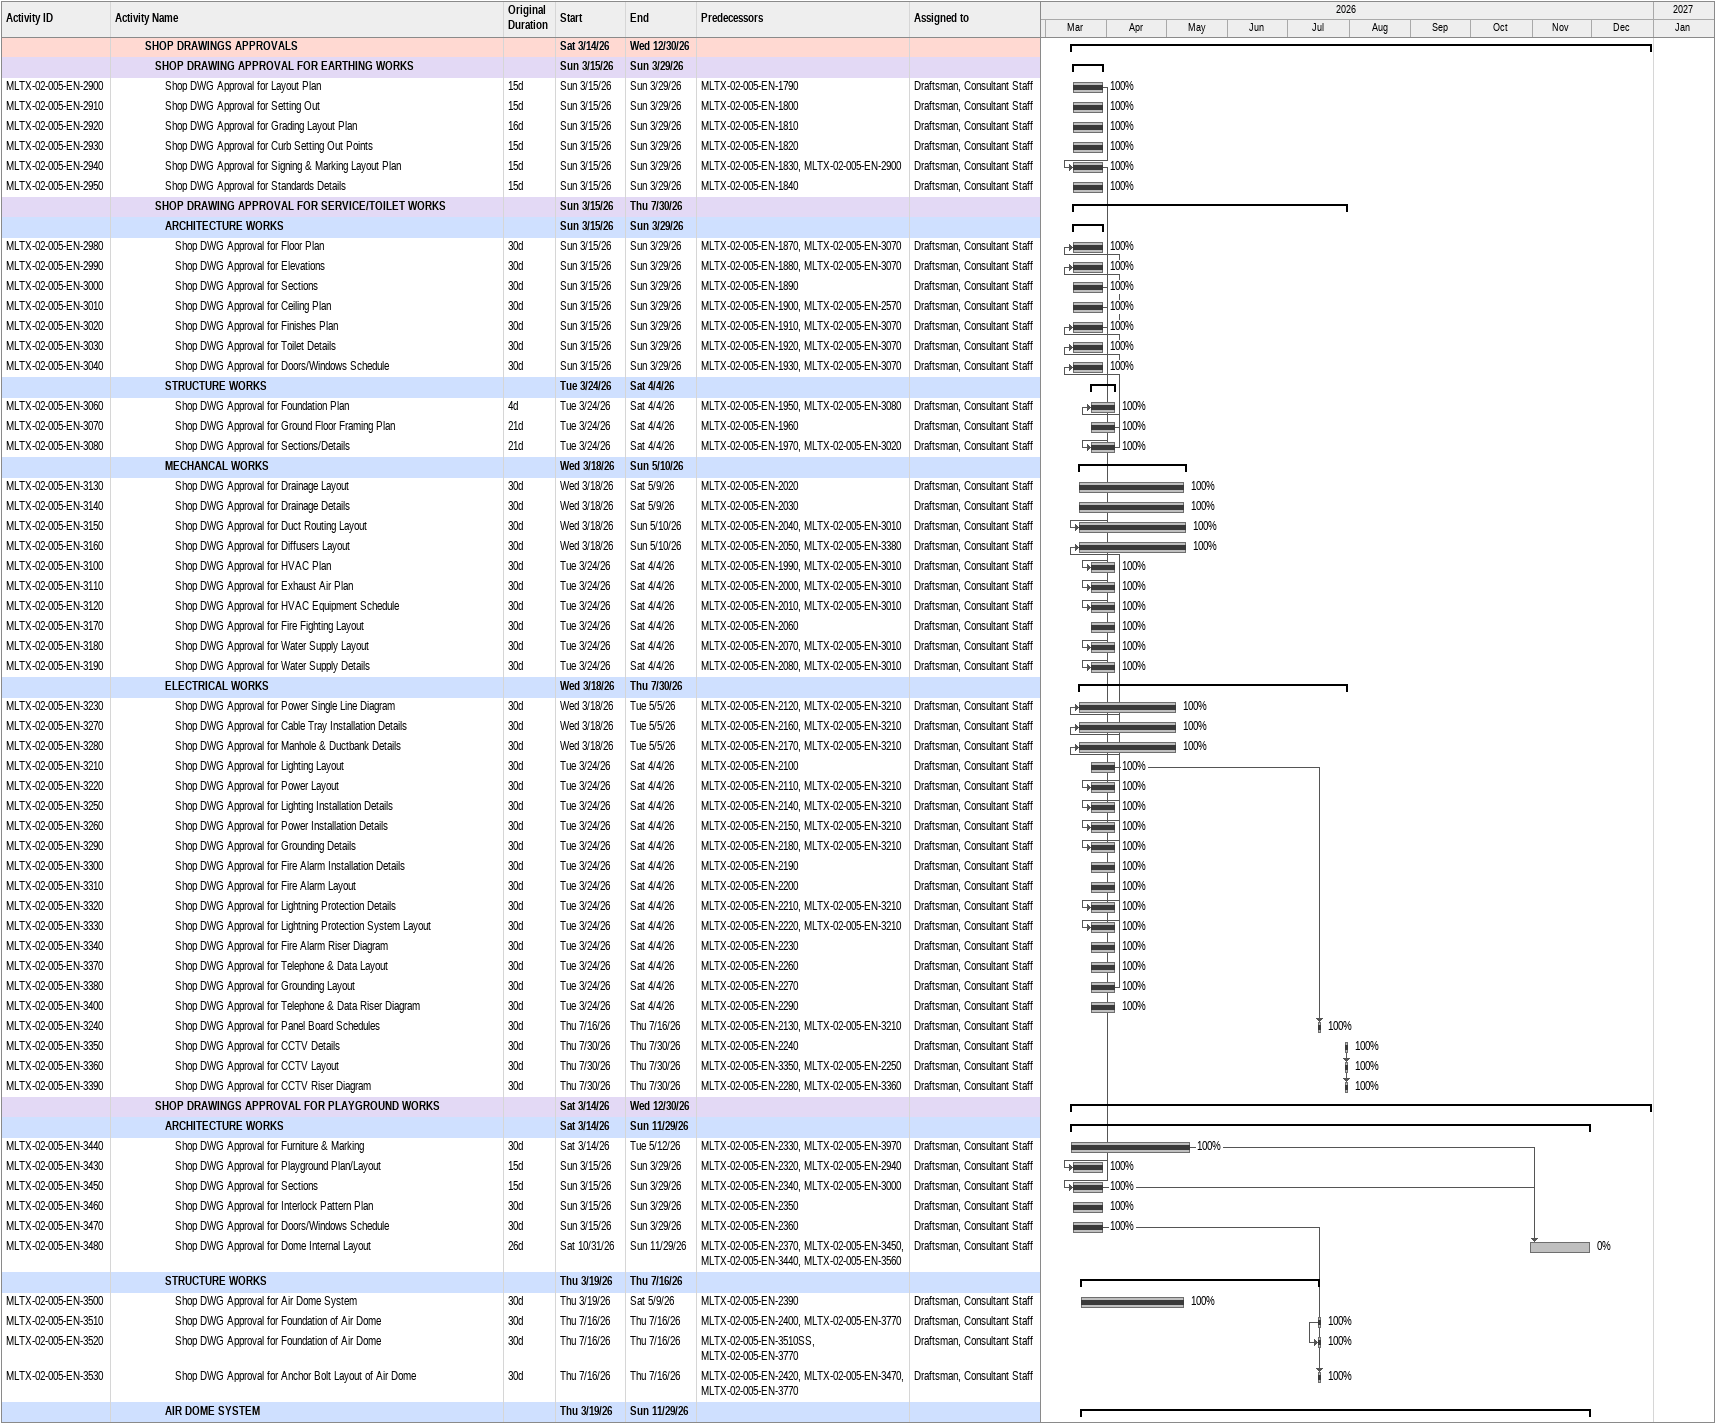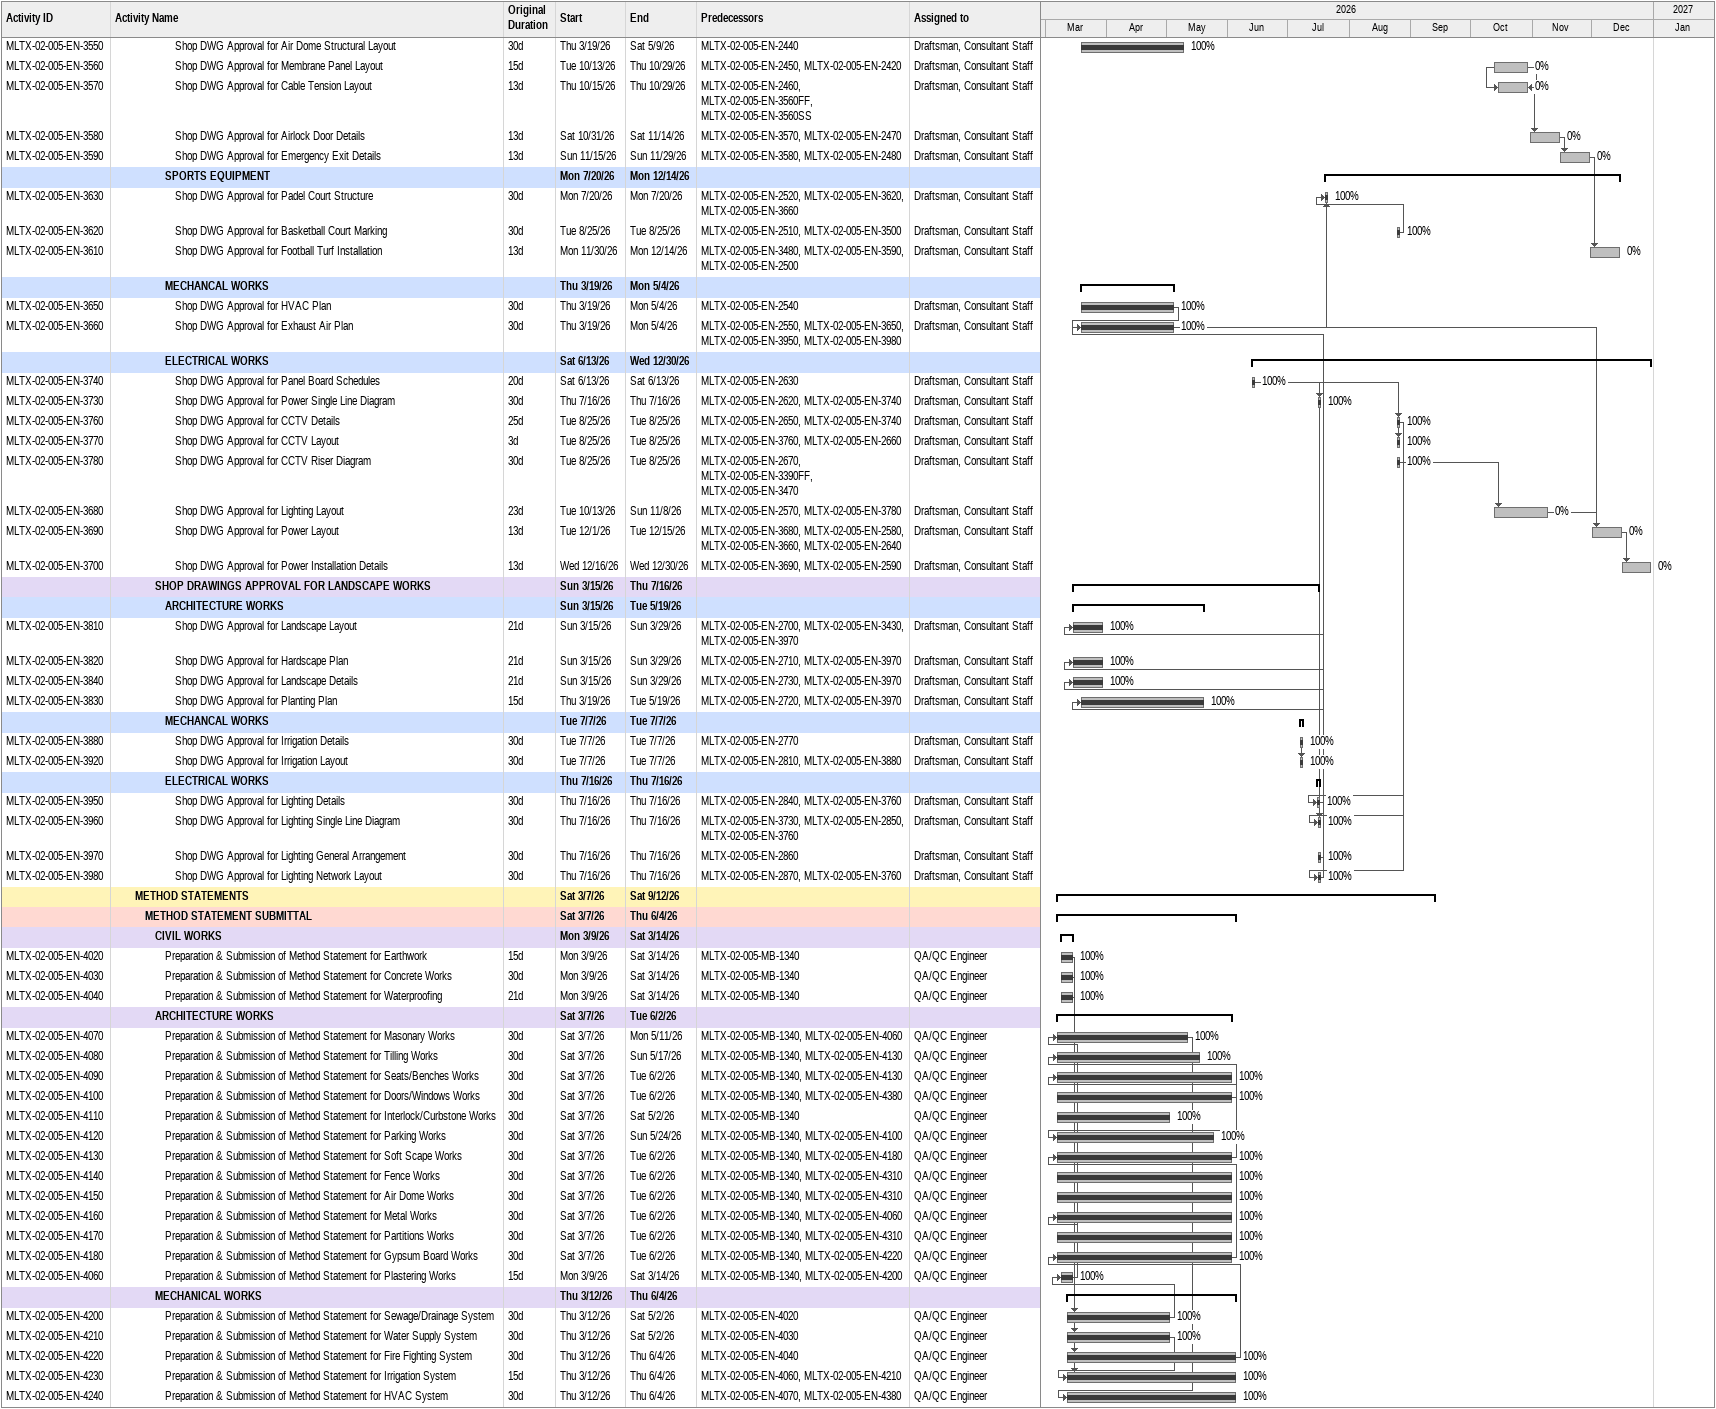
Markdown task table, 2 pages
| ID | Level | Task | Original duration | Start | Finish | Predecessors | Resources | % complete |
|---|---|---|---|---|---|---|---|---|
|  | 4 | **SHOP DRAWINGS APPROVALS** |  | 2026-03-14 | 2026-12-30 |  |  |  |
|  | 5 | **SHOP DRAWING APPROVAL FOR EARTHING WORKS** |  | 2026-03-15 | 2026-03-29 |  |  |  |
| MLTX-02-005-EN-2900 | 6 | Shop DWG Approval for Layout Plan | 15d | 2026-03-15 | 2026-03-29 | MLTX-02-005-EN-1790 | Draftsman, Consultant Staff | 100 |
| MLTX-02-005-EN-2910 | 6 | Shop DWG Approval for Setting Out | 15d | 2026-03-15 | 2026-03-29 | MLTX-02-005-EN-1800 | Draftsman, Consultant Staff | 100 |
| MLTX-02-005-EN-2920 | 6 | Shop DWG Approval for Grading Layout Plan | 16d | 2026-03-15 | 2026-03-29 | MLTX-02-005-EN-1810 | Draftsman, Consultant Staff | 100 |
| MLTX-02-005-EN-2930 | 6 | Shop DWG Approval for Curb Setting Out Points | 15d | 2026-03-15 | 2026-03-29 | MLTX-02-005-EN-1820 | Draftsman, Consultant Staff | 100 |
| MLTX-02-005-EN-2940 | 6 | Shop DWG Approval for Signing & Marking Layout Plan | 15d | 2026-03-15 | 2026-03-29 | MLTX-02-005-EN-1830, MLTX-02-005-EN-2900 | Draftsman, Consultant Staff | 100 |
| MLTX-02-005-EN-2950 | 6 | Shop DWG Approval for Standards Details | 15d | 2026-03-15 | 2026-03-29 | MLTX-02-005-EN-1840 | Draftsman, Consultant Staff | 100 |
|  | 5 | **SHOP DRAWING APPROVAL FOR SERVICE/TOILET WORKS** |  | 2026-03-15 | 2026-07-30 |  |  |  |
|  | 6 | **ARCHITECTURE WORKS** |  | 2026-03-15 | 2026-03-29 |  |  |  |
| MLTX-02-005-EN-2980 | 7 | Shop DWG Approval for Floor Plan | 30d | 2026-03-15 | 2026-03-29 | MLTX-02-005-EN-1870, MLTX-02-005-EN-3070 | Draftsman, Consultant Staff | 100 |
| MLTX-02-005-EN-2990 | 7 | Shop DWG Approval for Elevations | 30d | 2026-03-15 | 2026-03-29 | MLTX-02-005-EN-1880, MLTX-02-005-EN-3070 | Draftsman, Consultant Staff | 100 |
| MLTX-02-005-EN-3000 | 7 | Shop DWG Approval for Sections | 30d | 2026-03-15 | 2026-03-29 | MLTX-02-005-EN-1890 | Draftsman, Consultant Staff | 100 |
| MLTX-02-005-EN-3010 | 7 | Shop DWG Approval for Ceiling Plan | 30d | 2026-03-15 | 2026-03-29 | MLTX-02-005-EN-1900, MLTX-02-005-EN-2570 | Draftsman, Consultant Staff | 100 |
| MLTX-02-005-EN-3020 | 7 | Shop DWG Approval for Finishes Plan | 30d | 2026-03-15 | 2026-03-29 | MLTX-02-005-EN-1910, MLTX-02-005-EN-3070 | Draftsman, Consultant Staff | 100 |
| MLTX-02-005-EN-3030 | 7 | Shop DWG Approval for Toilet Details | 30d | 2026-03-15 | 2026-03-29 | MLTX-02-005-EN-1920, MLTX-02-005-EN-3070 | Draftsman, Consultant Staff | 100 |
| MLTX-02-005-EN-3040 | 7 | Shop DWG Approval for Doors/Windows Schedule | 30d | 2026-03-15 | 2026-03-29 | MLTX-02-005-EN-1930, MLTX-02-005-EN-3070 | Draftsman, Consultant Staff | 100 |
|  | 6 | **STRUCTURE WORKS** |  | 2026-03-24 | 2026-04-04 |  |  |  |
| MLTX-02-005-EN-3060 | 7 | Shop DWG Approval for Foundation Plan | 4d | 2026-03-24 | 2026-04-04 | MLTX-02-005-EN-1950, MLTX-02-005-EN-3080 | Draftsman, Consultant Staff | 100 |
| MLTX-02-005-EN-3070 | 7 | Shop DWG Approval for Ground Floor Framing Plan | 21d | 2026-03-24 | 2026-04-04 | MLTX-02-005-EN-1960 | Draftsman, Consultant Staff | 100 |
| MLTX-02-005-EN-3080 | 7 | Shop DWG Approval for Sections/Details | 21d | 2026-03-24 | 2026-04-04 | MLTX-02-005-EN-1970, MLTX-02-005-EN-3020 | Draftsman, Consultant Staff | 100 |
|  | 6 | **MECHANCAL WORKS** |  | 2026-03-18 | 2026-05-10 |  |  |  |
| MLTX-02-005-EN-3130 | 7 | Shop DWG Approval for Drainage Layout | 30d | 2026-03-18 | 2026-05-09 | MLTX-02-005-EN-2020 | Draftsman, Consultant Staff | 100 |
| MLTX-02-005-EN-3140 | 7 | Shop DWG Approval for Drainage Details | 30d | 2026-03-18 | 2026-05-09 | MLTX-02-005-EN-2030 | Draftsman, Consultant Staff | 100 |
| MLTX-02-005-EN-3150 | 7 | Shop DWG Approval for Duct Routing Layout | 30d | 2026-03-18 | 2026-05-10 | MLTX-02-005-EN-2040, MLTX-02-005-EN-3010 | Draftsman, Consultant Staff | 100 |
| MLTX-02-005-EN-3160 | 7 | Shop DWG Approval for Diffusers Layout | 30d | 2026-03-18 | 2026-05-10 | MLTX-02-005-EN-2050, MLTX-02-005-EN-3380 | Draftsman, Consultant Staff | 100 |
| MLTX-02-005-EN-3100 | 7 | Shop DWG Approval for HVAC Plan | 30d | 2026-03-24 | 2026-04-04 | MLTX-02-005-EN-1990, MLTX-02-005-EN-3010 | Draftsman, Consultant Staff | 100 |
| MLTX-02-005-EN-3110 | 7 | Shop DWG Approval for Exhaust Air Plan | 30d | 2026-03-24 | 2026-04-04 | MLTX-02-005-EN-2000, MLTX-02-005-EN-3010 | Draftsman, Consultant Staff | 100 |
| MLTX-02-005-EN-3120 | 7 | Shop DWG Approval for HVAC Equipment Schedule | 30d | 2026-03-24 | 2026-04-04 | MLTX-02-005-EN-2010, MLTX-02-005-EN-3010 | Draftsman, Consultant Staff | 100 |
| MLTX-02-005-EN-3170 | 7 | Shop DWG Approval for Fire Fighting Layout | 30d | 2026-03-24 | 2026-04-04 | MLTX-02-005-EN-2060 | Draftsman, Consultant Staff | 100 |
| MLTX-02-005-EN-3180 | 7 | Shop DWG Approval for Water Supply Layout | 30d | 2026-03-24 | 2026-04-04 | MLTX-02-005-EN-2070, MLTX-02-005-EN-3010 | Draftsman, Consultant Staff | 100 |
| MLTX-02-005-EN-3190 | 7 | Shop DWG Approval for Water Supply Details | 30d | 2026-03-24 | 2026-04-04 | MLTX-02-005-EN-2080, MLTX-02-005-EN-3010 | Draftsman, Consultant Staff | 100 |
|  | 6 | **ELECTRICAL WORKS** |  | 2026-03-18 | 2026-07-30 |  |  |  |
| MLTX-02-005-EN-3230 | 7 | Shop DWG Approval for Power Single Line Diagram | 30d | 2026-03-18 | 2026-05-05 | MLTX-02-005-EN-2120, MLTX-02-005-EN-3210 | Draftsman, Consultant Staff | 100 |
| MLTX-02-005-EN-3270 | 7 | Shop DWG Approval for Cable Tray Installation Details | 30d | 2026-03-18 | 2026-05-05 | MLTX-02-005-EN-2160, MLTX-02-005-EN-3210 | Draftsman, Consultant Staff | 100 |
| MLTX-02-005-EN-3280 | 7 | Shop DWG Approval for Manhole & Ductbank Details | 30d | 2026-03-18 | 2026-05-05 | MLTX-02-005-EN-2170, MLTX-02-005-EN-3210 | Draftsman, Consultant Staff | 100 |
| MLTX-02-005-EN-3210 | 7 | Shop DWG Approval for Lighting Layout | 30d | 2026-03-24 | 2026-04-04 | MLTX-02-005-EN-2100 | Draftsman, Consultant Staff | 100 |
| MLTX-02-005-EN-3220 | 7 | Shop DWG Approval for Power Layout | 30d | 2026-03-24 | 2026-04-04 | MLTX-02-005-EN-2110, MLTX-02-005-EN-3210 | Draftsman, Consultant Staff | 100 |
| MLTX-02-005-EN-3250 | 7 | Shop DWG Approval for Lighting Installation Details | 30d | 2026-03-24 | 2026-04-04 | MLTX-02-005-EN-2140, MLTX-02-005-EN-3210 | Draftsman, Consultant Staff | 100 |
| MLTX-02-005-EN-3260 | 7 | Shop DWG Approval for Power Installation Details | 30d | 2026-03-24 | 2026-04-04 | MLTX-02-005-EN-2150, MLTX-02-005-EN-3210 | Draftsman, Consultant Staff | 100 |
| MLTX-02-005-EN-3290 | 7 | Shop DWG Approval for Grounding Details | 30d | 2026-03-24 | 2026-04-04 | MLTX-02-005-EN-2180, MLTX-02-005-EN-3210 | Draftsman, Consultant Staff | 100 |
| MLTX-02-005-EN-3300 | 7 | Shop DWG Approval for Fire Alarm Installation Details | 30d | 2026-03-24 | 2026-04-04 | MLTX-02-005-EN-2190 | Draftsman, Consultant Staff | 100 |
| MLTX-02-005-EN-3310 | 7 | Shop DWG Approval for Fire Alarm Layout | 30d | 2026-03-24 | 2026-04-04 | MLTX-02-005-EN-2200 | Draftsman, Consultant Staff | 100 |
| MLTX-02-005-EN-3320 | 7 | Shop DWG Approval for Lightning Protection Details | 30d | 2026-03-24 | 2026-04-04 | MLTX-02-005-EN-2210, MLTX-02-005-EN-3210 | Draftsman, Consultant Staff | 100 |
| MLTX-02-005-EN-3330 | 7 | Shop DWG Approval for Lightning Protection System Layout | 30d | 2026-03-24 | 2026-04-04 | MLTX-02-005-EN-2220, MLTX-02-005-EN-3210 | Draftsman, Consultant Staff | 100 |
| MLTX-02-005-EN-3340 | 7 | Shop DWG Approval for Fire Alarm Riser Diagram | 30d | 2026-03-24 | 2026-04-04 | MLTX-02-005-EN-2230 | Draftsman, Consultant Staff | 100 |
| MLTX-02-005-EN-3370 | 7 | Shop DWG Approval for Telephone & Data Layout | 30d | 2026-03-24 | 2026-04-04 | MLTX-02-005-EN-2260 | Draftsman, Consultant Staff | 100 |
| MLTX-02-005-EN-3380 | 7 | Shop DWG Approval for Grounding Layout | 30d | 2026-03-24 | 2026-04-04 | MLTX-02-005-EN-2270 | Draftsman, Consultant Staff | 100 |
| MLTX-02-005-EN-3400 | 7 | Shop DWG Approval for Telephone & Data Riser Diagram | 30d | 2026-03-24 | 2026-04-04 | MLTX-02-005-EN-2290 | Draftsman, Consultant Staff | 100 |
| MLTX-02-005-EN-3240 | 7 | Shop DWG Approval for Panel Board Schedules | 30d | 2026-07-16 | 2026-07-16 | MLTX-02-005-EN-2130, MLTX-02-005-EN-3210 | Draftsman, Consultant Staff | 100 |
| MLTX-02-005-EN-3350 | 7 | Shop DWG Approval for CCTV Details | 30d | 2026-07-30 | 2026-07-30 | MLTX-02-005-EN-2240 | Draftsman, Consultant Staff | 100 |
| MLTX-02-005-EN-3360 | 7 | Shop DWG Approval for CCTV Layout | 30d | 2026-07-30 | 2026-07-30 | MLTX-02-005-EN-3350, MLTX-02-005-EN-2250 | Draftsman, Consultant Staff | 100 |
| MLTX-02-005-EN-3390 | 7 | Shop DWG Approval for CCTV Riser Diagram | 30d | 2026-07-30 | 2026-07-30 | MLTX-02-005-EN-2280, MLTX-02-005-EN-3360 | Draftsman, Consultant Staff | 100 |
|  | 5 | **SHOP DRAWINGS APPROVAL FOR PLAYGROUND WORKS** |  | 2026-03-14 | 2026-12-30 |  |  |  |
|  | 6 | **ARCHITECTURE WORKS** |  | 2026-03-14 | 2026-11-29 |  |  |  |
| MLTX-02-005-EN-3440 | 7 | Shop DWG Approval for Furniture & Marking | 30d | 2026-03-14 | 2026-05-12 | MLTX-02-005-EN-2330, MLTX-02-005-EN-3970 | Draftsman, Consultant Staff | 100 |
| MLTX-02-005-EN-3430 | 7 | Shop DWG Approval for Playground Plan/Layout | 15d | 2026-03-15 | 2026-03-29 | MLTX-02-005-EN-2320, MLTX-02-005-EN-2940 | Draftsman, Consultant Staff | 100 |
| MLTX-02-005-EN-3450 | 7 | Shop DWG Approval for Sections | 15d | 2026-03-15 | 2026-03-29 | MLTX-02-005-EN-2340, MLTX-02-005-EN-3000 | Draftsman, Consultant Staff | 100 |
| MLTX-02-005-EN-3460 | 7 | Shop DWG Approval for Interlock Pattern Plan | 30d | 2026-03-15 | 2026-03-29 | MLTX-02-005-EN-2350 | Draftsman, Consultant Staff | 100 |
| MLTX-02-005-EN-3470 | 7 | Shop DWG Approval for Doors/Windows Schedule | 30d | 2026-03-15 | 2026-03-29 | MLTX-02-005-EN-2360 | Draftsman, Consultant Staff | 100 |
| MLTX-02-005-EN-3480 | 7 | Shop DWG Approval for Dome Internal Layout | 26d | 2026-10-31 | 2026-11-29 | MLTX-02-005-EN-2370, MLTX-02-005-EN-3450, MLTX-02-005-EN-3440, MLTX-02-005-EN-3560 | Draftsman, Consultant Staff | 0 |
|  | 6 | **STRUCTURE WORKS** |  | 2026-03-19 | 2026-07-16 |  |  |  |
| MLTX-02-005-EN-3500 | 7 | Shop DWG Approval for Air Dome System | 30d | 2026-03-19 | 2026-05-09 | MLTX-02-005-EN-2390 | Draftsman, Consultant Staff | 100 |
| MLTX-02-005-EN-3510 | 7 | Shop DWG Approval for Foundation of Air Dome | 30d | 2026-07-16 | 2026-07-16 | MLTX-02-005-EN-2400, MLTX-02-005-EN-3770 | Draftsman, Consultant Staff | 100 |
| MLTX-02-005-EN-3520 | 7 | Shop DWG Approval for Foundation of Air Dome | 30d | 2026-07-16 | 2026-07-16 | MLTX-02-005-EN-3510SS, MLTX-02-005-EN-3770 | Draftsman, Consultant Staff | 100 |
| MLTX-02-005-EN-3530 | 7 | Shop DWG Approval for Anchor Bolt Layout of Air Dome | 30d | 2026-07-16 | 2026-07-16 | MLTX-02-005-EN-2420, MLTX-02-005-EN-3470, MLTX-02-005-EN-3770 | Draftsman, Consultant Staff | 100 |
|  | 6 | **AIR DOME SYSTEM** |  | 2026-03-19 | 2026-11-29 |  |  |  |
| MLTX-02-005-EN-3550 | 7 | Shop DWG Approval for Air Dome Structural Layout | 30d | 2026-03-19 | 2026-05-09 | MLTX-02-005-EN-2440 | Draftsman, Consultant Staff | 100 |
| MLTX-02-005-EN-3560 | 7 | Shop DWG Approval for Membrane Panel Layout | 15d | 2026-10-13 | 2026-10-29 | MLTX-02-005-EN-2450, MLTX-02-005-EN-2420 | Draftsman, Consultant Staff | 0 |
| MLTX-02-005-EN-3570 | 7 | Shop DWG Approval for Cable Tension Layout | 13d | 2026-10-15 | 2026-10-29 | MLTX-02-005-EN-2460, MLTX-02-005-EN-3560FF, MLTX-02-005-EN-3560SS | Draftsman, Consultant Staff | 0 |
| MLTX-02-005-EN-3580 | 7 | Shop DWG Approval for Airlock Door Details | 13d | 2026-10-31 | 2026-11-14 | MLTX-02-005-EN-3570, MLTX-02-005-EN-2470 | Draftsman, Consultant Staff | 0 |
| MLTX-02-005-EN-3590 | 7 | Shop DWG Approval for Emergency Exit Details | 13d | 2026-11-15 | 2026-11-29 | MLTX-02-005-EN-3580, MLTX-02-005-EN-2480 | Draftsman, Consultant Staff | 0 |
|  | 6 | **SPORTS EQUIPMENT** |  | 2026-07-20 | 2026-12-14 |  |  |  |
| MLTX-02-005-EN-3630 | 7 | Shop DWG Approval for Padel Court Structure | 30d | 2026-07-20 | 2026-07-20 | MLTX-02-005-EN-2520, MLTX-02-005-EN-3620, MLTX-02-005-EN-3660 | Draftsman, Consultant Staff | 100 |
| MLTX-02-005-EN-3620 | 7 | Shop DWG Approval for Basketball Court Marking | 30d | 2026-08-25 | 2026-08-25 | MLTX-02-005-EN-2510, MLTX-02-005-EN-3500 | Draftsman, Consultant Staff | 100 |
| MLTX-02-005-EN-3610 | 7 | Shop DWG Approval for Football Turf Installation | 13d | 2026-11-30 | 2026-12-14 | MLTX-02-005-EN-3480, MLTX-02-005-EN-3590, MLTX-02-005-EN-2500 | Draftsman, Consultant Staff | 0 |
|  | 6 | **MECHANCAL WORKS** |  | 2026-03-19 | 2026-05-04 |  |  |  |
| MLTX-02-005-EN-3650 | 7 | Shop DWG Approval for HVAC Plan | 30d | 2026-03-19 | 2026-05-04 | MLTX-02-005-EN-2540 | Draftsman, Consultant Staff | 100 |
| MLTX-02-005-EN-3660 | 7 | Shop DWG Approval for Exhaust Air Plan | 30d | 2026-03-19 | 2026-05-04 | MLTX-02-005-EN-2550, MLTX-02-005-EN-3650, MLTX-02-005-EN-3950, MLTX-02-005-EN-3980 | Draftsman, Consultant Staff | 100 |
|  | 6 | **ELECTRICAL WORKS** |  | 2026-06-13 | 2026-12-30 |  |  |  |
| MLTX-02-005-EN-3740 | 7 | Shop DWG Approval for Panel Board Schedules | 20d | 2026-06-13 | 2026-06-13 | MLTX-02-005-EN-2630 | Draftsman, Consultant Staff | 100 |
| MLTX-02-005-EN-3730 | 7 | Shop DWG Approval for Power Single Line Diagram | 30d | 2026-07-16 | 2026-07-16 | MLTX-02-005-EN-2620, MLTX-02-005-EN-3740 | Draftsman, Consultant Staff | 100 |
| MLTX-02-005-EN-3760 | 7 | Shop DWG Approval for CCTV Details | 25d | 2026-08-25 | 2026-08-25 | MLTX-02-005-EN-2650, MLTX-02-005-EN-3740 | Draftsman, Consultant Staff | 100 |
| MLTX-02-005-EN-3770 | 7 | Shop DWG Approval for CCTV Layout | 3d | 2026-08-25 | 2026-08-25 | MLTX-02-005-EN-3760, MLTX-02-005-EN-2660 | Draftsman, Consultant Staff | 100 |
| MLTX-02-005-EN-3780 | 7 | Shop DWG Approval for CCTV Riser Diagram | 30d | 2026-08-25 | 2026-08-25 | MLTX-02-005-EN-2670, MLTX-02-005-EN-3390FF, MLTX-02-005-EN-3470 | Draftsman, Consultant Staff | 100 |
| MLTX-02-005-EN-3680 | 7 | Shop DWG Approval for Lighting Layout | 23d | 2026-10-13 | 2026-11-08 | MLTX-02-005-EN-2570, MLTX-02-005-EN-3780 | Draftsman, Consultant Staff | 0 |
| MLTX-02-005-EN-3690 | 7 | Shop DWG Approval for Power Layout | 13d | 2026-12-01 | 2026-12-15 | MLTX-02-005-EN-3680, MLTX-02-005-EN-2580, MLTX-02-005-EN-3660, MLTX-02-005-EN-2640 | Draftsman, Consultant Staff | 0 |
| MLTX-02-005-EN-3700 | 7 | Shop DWG Approval for Power Installation Details | 13d | 2026-12-16 | 2026-12-30 | MLTX-02-005-EN-3690, MLTX-02-005-EN-2590 | Draftsman, Consultant Staff | 0 |
|  | 5 | **SHOP DRAWINGS APPROVAL FOR LANDSCAPE WORKS** |  | 2026-03-15 | 2026-07-16 |  |  |  |
|  | 6 | **ARCHITECTURE WORKS** |  | 2026-03-15 | 2026-05-19 |  |  |  |
| MLTX-02-005-EN-3810 | 7 | Shop DWG Approval for Landscape Layout | 21d | 2026-03-15 | 2026-03-29 | MLTX-02-005-EN-2700, MLTX-02-005-EN-3430, MLTX-02-005-EN-3970 | Draftsman, Consultant Staff | 100 |
| MLTX-02-005-EN-3820 | 7 | Shop DWG Approval for Hardscape Plan | 21d | 2026-03-15 | 2026-03-29 | MLTX-02-005-EN-2710, MLTX-02-005-EN-3970 | Draftsman, Consultant Staff | 100 |
| MLTX-02-005-EN-3840 | 7 | Shop DWG Approval for Landscape Details | 21d | 2026-03-15 | 2026-03-29 | MLTX-02-005-EN-2730, MLTX-02-005-EN-3970 | Draftsman, Consultant Staff | 100 |
| MLTX-02-005-EN-3830 | 7 | Shop DWG Approval for Planting Plan | 15d | 2026-03-19 | 2026-05-19 | MLTX-02-005-EN-2720, MLTX-02-005-EN-3970 | Draftsman, Consultant Staff | 100 |
|  | 6 | **MECHANCAL WORKS** |  | 2026-07-07 | 2026-07-07 |  |  |  |
| MLTX-02-005-EN-3880 | 7 | Shop DWG Approval for Irrigation Details | 30d | 2026-07-07 | 2026-07-07 | MLTX-02-005-EN-2770 | Draftsman, Consultant Staff | 100 |
| MLTX-02-005-EN-3920 | 7 | Shop DWG Approval for Irrigation Layout | 30d | 2026-07-07 | 2026-07-07 | MLTX-02-005-EN-2810, MLTX-02-005-EN-3880 | Draftsman, Consultant Staff | 100 |
|  | 6 | **ELECTRICAL WORKS** |  | 2026-07-16 | 2026-07-16 |  |  |  |
| MLTX-02-005-EN-3950 | 7 | Shop DWG Approval for Lighting Details | 30d | 2026-07-16 | 2026-07-16 | MLTX-02-005-EN-2840, MLTX-02-005-EN-3760 | Draftsman, Consultant Staff | 100 |
| MLTX-02-005-EN-3960 | 7 | Shop DWG Approval for Lighting Single Line Diagram | 30d | 2026-07-16 | 2026-07-16 | MLTX-02-005-EN-3730, MLTX-02-005-EN-2850, MLTX-02-005-EN-3760 | Draftsman, Consultant Staff | 100 |
| MLTX-02-005-EN-3970 | 7 | Shop DWG Approval for Lighting General Arrangement | 30d | 2026-07-16 | 2026-07-16 | MLTX-02-005-EN-2860 | Draftsman, Consultant Staff | 100 |
| MLTX-02-005-EN-3980 | 7 | Shop DWG Approval for Lighting Network Layout | 30d | 2026-07-16 | 2026-07-16 | MLTX-02-005-EN-2870, MLTX-02-005-EN-3760 | Draftsman, Consultant Staff | 100 |
|  | 3 | **METHOD STATEMENTS** |  | 2026-03-07 | 2026-09-12 |  |  |  |
|  | 4 | **METHOD STATEMENT SUBMITTAL** |  | 2026-03-07 | 2026-06-04 |  |  |  |
|  | 5 | **CIVIL WORKS** |  | 2026-03-09 | 2026-03-14 |  |  |  |
| MLTX-02-005-EN-4020 | 6 | Preparation & Submission of Method Statement for Earthwork | 15d | 2026-03-09 | 2026-03-14 | MLTX-02-005-MB-1340 | QA/QC Engineer | 100 |
| MLTX-02-005-EN-4030 | 6 | Preparation & Submission of Method Statement for Concrete Works | 30d | 2026-03-09 | 2026-03-14 | MLTX-02-005-MB-1340 | QA/QC Engineer | 100 |
| MLTX-02-005-EN-4040 | 6 | Preparation & Submission of Method Statement for Waterproofing | 21d | 2026-03-09 | 2026-03-14 | MLTX-02-005-MB-1340 | QA/QC Engineer | 100 |
|  | 5 | **ARCHITECTURE WORKS** |  | 2026-03-07 | 2026-06-02 |  |  |  |
| MLTX-02-005-EN-4070 | 6 | Preparation & Submission of Method Statement for Masonary Works | 30d | 2026-03-07 | 2026-05-11 | MLTX-02-005-MB-1340, MLTX-02-005-EN-4060 | QA/QC Engineer | 100 |
| MLTX-02-005-EN-4080 | 6 | Preparation & Submission of Method Statement for Tilling Works | 30d | 2026-03-07 | 2026-05-17 | MLTX-02-005-MB-1340, MLTX-02-005-EN-4130 | QA/QC Engineer | 100 |
| MLTX-02-005-EN-4090 | 6 | Preparation & Submission of Method Statement for Seats/Benches Works | 30d | 2026-03-07 | 2026-06-02 | MLTX-02-005-MB-1340, MLTX-02-005-EN-4130 | QA/QC Engineer | 100 |
| MLTX-02-005-EN-4100 | 6 | Preparation & Submission of Method Statement for Doors/Windows Works | 30d | 2026-03-07 | 2026-06-02 | MLTX-02-005-MB-1340, MLTX-02-005-EN-4380 | QA/QC Engineer | 100 |
| MLTX-02-005-EN-4110 | 6 | Preparation & Submission of Method Statement for Interlock/Curbstone Works | 30d | 2026-03-07 | 2026-05-02 | MLTX-02-005-MB-1340 | QA/QC Engineer | 100 |
| MLTX-02-005-EN-4120 | 6 | Preparation & Submission of Method Statement for Parking Works | 30d | 2026-03-07 | 2026-05-24 | MLTX-02-005-MB-1340, MLTX-02-005-EN-4100 | QA/QC Engineer | 100 |
| MLTX-02-005-EN-4130 | 6 | Preparation & Submission of Method Statement for Soft Scape Works | 30d | 2026-03-07 | 2026-06-02 | MLTX-02-005-MB-1340, MLTX-02-005-EN-4180 | QA/QC Engineer | 100 |
| MLTX-02-005-EN-4140 | 6 | Preparation & Submission of Method Statement for Fence Works | 30d | 2026-03-07 | 2026-06-02 | MLTX-02-005-MB-1340, MLTX-02-005-EN-4310 | QA/QC Engineer | 100 |
| MLTX-02-005-EN-4150 | 6 | Preparation & Submission of Method Statement for Air Dome Works | 30d | 2026-03-07 | 2026-06-02 | MLTX-02-005-MB-1340, MLTX-02-005-EN-4310 | QA/QC Engineer | 100 |
| MLTX-02-005-EN-4160 | 6 | Preparation & Submission of Method Statement for Metal Works | 30d | 2026-03-07 | 2026-06-02 | MLTX-02-005-MB-1340, MLTX-02-005-EN-4060 | QA/QC Engineer | 100 |
| MLTX-02-005-EN-4170 | 6 | Preparation & Submission of Method Statement for Partitions Works | 30d | 2026-03-07 | 2026-06-02 | MLTX-02-005-MB-1340, MLTX-02-005-EN-4310 | QA/QC Engineer | 100 |
| MLTX-02-005-EN-4180 | 6 | Preparation & Submission of Method Statement for Gypsum Board Works | 30d | 2026-03-07 | 2026-06-02 | MLTX-02-005-MB-1340, MLTX-02-005-EN-4220 | QA/QC Engineer | 100 |
| MLTX-02-005-EN-4060 | 6 | Preparation & Submission of Method Statement for Plastering Works | 15d | 2026-03-09 | 2026-03-14 | MLTX-02-005-MB-1340, MLTX-02-005-EN-4200 | QA/QC Engineer | 100 |
|  | 5 | **MECHANICAL WORKS** |  | 2026-03-12 | 2026-06-04 |  |  |  |
| MLTX-02-005-EN-4200 | 6 | Preparation & Submission of Method Statement for Sewage/Drainage System | 30d | 2026-03-12 | 2026-05-02 | MLTX-02-005-EN-4020 | QA/QC Engineer | 100 |
| MLTX-02-005-EN-4210 | 6 | Preparation & Submission of Method Statement for Water Supply System | 30d | 2026-03-12 | 2026-05-02 | MLTX-02-005-EN-4030 | QA/QC Engineer | 100 |
| MLTX-02-005-EN-4220 | 6 | Preparation & Submission of Method Statement for Fire Fighting System | 30d | 2026-03-12 | 2026-06-04 | MLTX-02-005-EN-4040 | QA/QC Engineer | 100 |
| MLTX-02-005-EN-4230 | 6 | Preparation & Submission of Method Statement for Irrigation System | 15d | 2026-03-12 | 2026-06-04 | MLTX-02-005-EN-4060, MLTX-02-005-EN-4210 | QA/QC Engineer | 100 |
| MLTX-02-005-EN-4240 | 6 | Preparation & Submission of Method Statement for HVAC System | 30d | 2026-03-12 | 2026-06-04 | MLTX-02-005-EN-4070, MLTX-02-005-EN-4380 | QA/QC Engineer | 100 |
